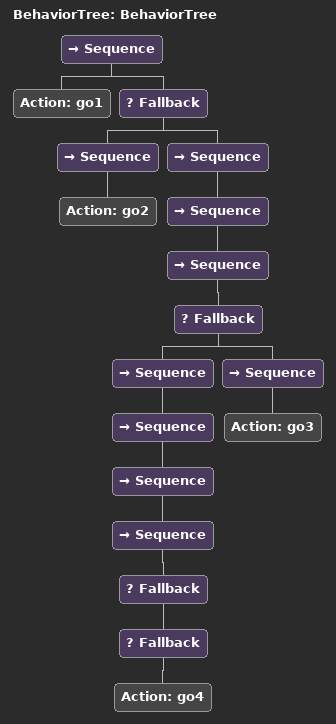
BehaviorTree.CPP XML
<?xml version="1.0"?>
<root main_tree_to_execute="BehaviorTree">
    <BehaviorTree ID="BehaviorTree">
        <Sequence>
            <Action ID="go1"/>
            <Fallback>
                <Sequence>
                    <Action ID="go2"/>
                </Sequence>
                <Sequence>
                    <Sequence>
                        <Sequence>
                            <Fallback>
                                <Sequence>
                                    <Sequence>
                                        <Sequence>
                                            <Sequence>
                                                <Fallback>
                                                    <Fallback>
                                                        <Action ID="go4"/>
                                                    </Fallback>
                                                </Fallback>
                                            </Sequence>
                                        </Sequence>
                                    </Sequence>
                                </Sequence>
                                <Sequence>
                                    <Action ID="go3"/>
                                </Sequence>
                            </Fallback>
                        </Sequence>
                    </Sequence>
                </Sequence>
            </Fallback>
        </Sequence>
    </BehaviorTree>
</root>
